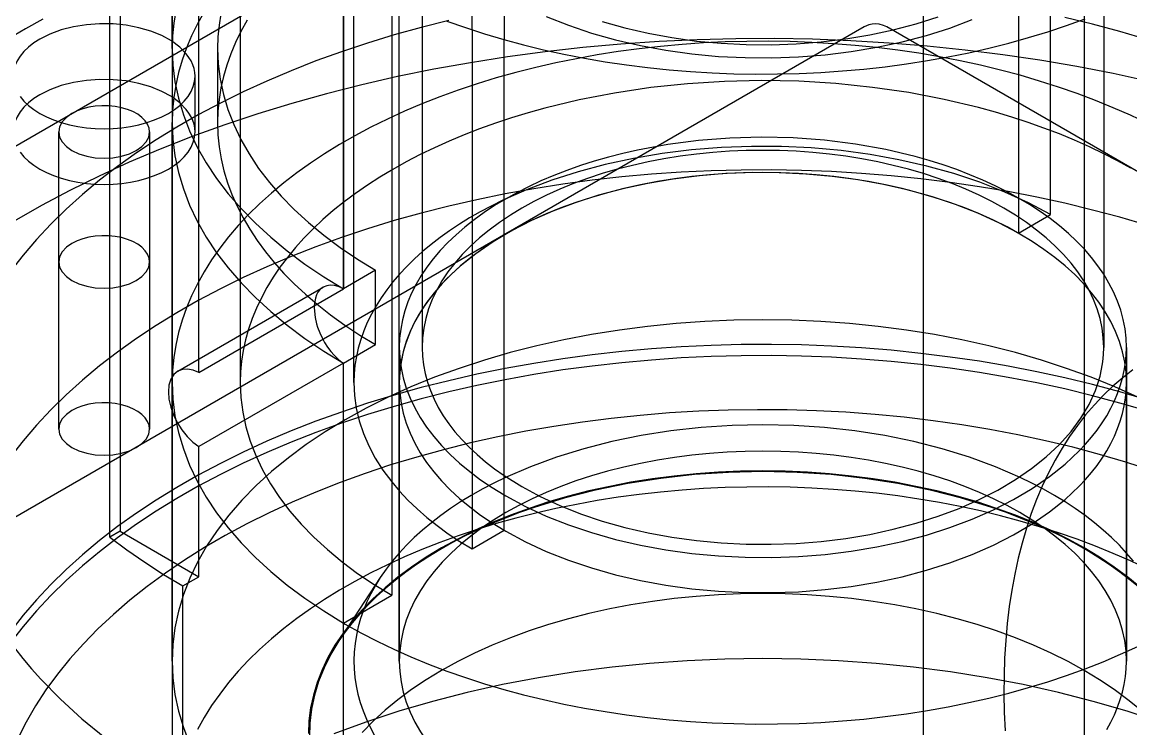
# Model space of a CAD drawing. Header units: metres. Extents: x -71 to 112, y -98 to 102.
# Drawn here: x -32.6 to 16.19, y 4.38 to 35.44 of the extents above; entities that cross this region are included whole.
import ezdxf

# ---------------------------------------------------------------- set-up
doc = ezdxf.new("R2010")
doc.units = ezdxf.units.M

msp = doc.modelspace()

# ---------------------------------------------------------------- linework, layer by layer
at = {"layer": 'HiddenOutline'}
for p, q in [((-26, 65.32), (-26, 0)), ((-26, 34.293), (-26, 48.173)), ((-23, 48.173), (-23, 19.596)), ((-18, 19.596), (-18, 48.173)), ((-16, 19.596), (-16, 48.173)), ((-15, 43.111), (-15, 21.147)), ((4.45, 35.241), (-57.776, -0.685)), ((32.956, 19.36), (5.45, 35.241)), ((-24, 34.293), (-24, 31.027)), ((-24.991, 30.619), (-24.991, 33.068)), ((-26, 19.596), (-26, 31.027)), ((-30.991, 24.903), (-30.991, 30.619)), ((-26.991, 30.619), (-26.991, 24.903)), ((-30.991, 17.555), (-30.991, 24.903)), ((-26.991, 24.903), (-26.991, 17.555)), ((-25.749, 20.103), (-19.358, 23.793)), ((-16, 21.147), (-16, 7.348)), ((-26, 7.348), (-26, 19.596)), ((-16, 7.348), (-16, 19.596)), ((16, 19.596), (16, 7.348)), ((16, 7.348), (16, 19.596)), ((-16.837, 11.023), (-18.662, 8.236))]:
    msp.add_line(p, q, dxfattribs=at)
msp.add_lwpolyline([(5.45, 35.241), (5.304, 35.306), (5.123, 35.356), (4.949, 35.373), (4.811, 35.362), (4.668, 35.33), (4.553, 35.29), (4.45, 35.241)], dxfattribs=at)
at = {"layer": 'HiddenSharp'}
for p, q in [((12.657, 26.985), (12.657, 55.562)), ((11.243, 54.746), (11.243, 26.169)), ((-44.347, 23.386), (7.071, 53.072)), ((7.071, -12.247), (7.071, 53.072)), ((14.142, 48.99), (14.142, -16.33)), ((-11.384, 41.682), (-11.384, 34.678)), ((-12.798, 35.107), (-12.798, 40.866)), ((11.243, 26.169), (12.657, 26.985))]:
    msp.add_line(p, q, dxfattribs=at)
for points in [[(-25.842, 35.945), (-25.93, 35.395), (-25.982, 34.844), (-26, 34.293)], [(-24.59, 35.902), (-24.884, 35.377), (-25.144, 34.847), (-25.37, 34.311), (-25.562, 33.77), (-25.72, 33.226), (-25.842, 32.679), (-25.93, 32.129), (-25.982, 31.578), (-26, 31.027)], [(-23.854, 35.817), (-23.935, 35.31), (-23.984, 34.802), (-24, 34.293)], [(-9.531, 35.691), (-8.56, 35.307), (-7.542, 34.964), (-6.484, 34.666), (-5.39, 34.413), (-4.267, 34.208), (-3.121, 34.051), (-1.959, 33.943), (-0.785, 33.885), (0.393, 33.876), (1.568, 33.918), (2.735, 34.009), (3.888, 34.15), (5.019, 34.34), (6.123, 34.577), (7.194, 34.86), (8.226, 35.188), (9.213, 35.558)], [(-7.071, 35.473), (-6.079, 35.194), (-5.053, 34.957), (-4.001, 34.764), (-2.926, 34.617), (-1.836, 34.516), (-0.736, 34.461), (0.368, 34.453), (1.47, 34.492), (2.564, 34.578), (3.645, 34.71), (4.705, 34.888), (5.74, 35.11), (6.744, 35.375), (7.712, 35.683)], [(25.385, 31.068), (24.429, 31.596), (23.441, 32.105), (22.42, 32.592), (21.37, 33.056), (20.29, 33.499), (19.183, 33.918), (18.05, 34.313), (16.893, 34.684), (15.713, 35.03), (14.512, 35.351), (13.29, 35.646)], [(-31.683, 35.584), (-32.447, 35.155), (-33.194, 34.716)], [(-13.823, 35.521), (-15.035, 35.215), (-16.228, 34.883), (-17.398, 34.526), (-18.545, 34.144), (-19.667, 33.739), (-20.762, 33.31), (-21.829, 32.857), (-22.867, 32.383), (-23.874, 31.887), (-24.848, 31.369), (-25.789, 30.832), (-26.695, 30.275), (-27.565, 29.699), (-28.398, 29.104), (-29.192, 28.493), (-29.947, 27.865), (-30.661, 27.222), (-31.334, 26.564), (-31.964, 25.892), (-32.552, 25.207), (-33.095, 24.51)], [(-24.991, 33.068), (-25.002, 33.238), (-25.035, 33.407), (-25.089, 33.574), (-25.164, 33.738), (-25.259, 33.899), (-25.375, 34.056), (-25.665, 34.351), (-26.028, 34.619), (-26.454, 34.853), (-26.935, 35.049), (-27.461, 35.202), (-28.019, 35.308), (-28.599, 35.366), (-29.188, 35.375), (-29.772, 35.333), (-30.339, 35.243), (-30.877, 35.105), (-31.374, 34.923), (-31.82, 34.701)], [(-22.699, 35.527), (-22.97, 35.042), (-23.21, 34.552), (-23.419, 34.058), (-23.596, 33.559), (-23.741, 33.056), (-23.854, 32.551), (-23.935, 32.044), (-23.984, 31.536), (-24, 31.027)], [(-31.82, 34.701), (-32.083, 34.533), (-32.317, 34.351), (-32.519, 34.157), (-32.687, 33.952), (-32.819, 33.738), (-32.915, 33.519), (-32.972, 33.294), (-32.991, 33.068)], [(17.004, 32.842), (15.42, 33.186), (13.816, 33.497), (12.193, 33.773), (10.554, 34.015), (8.901, 34.221), (7.235, 34.393), (5.56, 34.528), (3.877, 34.629), (2.188, 34.693), (0.497, 34.722), (-1.195, 34.714), (-2.885, 34.671), (-4.571, 34.592), (-6.251, 34.477), (-7.923, 34.326), (-9.584, 34.14), (-11.232, 33.919), (-12.864, 33.663), (-14.48, 33.373), (-16.076, 33.049), (-17.65, 32.69), (-19.2, 32.299), (-20.724, 31.875), (-22.22, 31.419), (-23.686, 30.932), (-25.12, 30.413), (-26.52, 29.865), (-27.885, 29.287), (-29.211, 28.681), (-30.498, 28.047), (-31.744, 27.386), (-32.947, 26.699)], [(16.909, 30.999), (16.172, 31.35), (15.413, 31.685), (14.633, 32.004), (13.833, 32.306), (13.015, 32.591), (12.179, 32.858), (11.327, 33.108), (10.459, 33.339), (9.577, 33.552), (8.683, 33.745), (7.776, 33.92), (6.859, 34.075), (5.933, 34.211), (4.999, 34.327), (4.058, 34.423), (3.111, 34.499), (2.161, 34.555), (1.207, 34.591), (0.252, 34.606), (-0.704, 34.602), (-1.658, 34.576), (-2.611, 34.531), (-3.559, 34.466), (-4.503, 34.38), (-5.441, 34.275), (-6.372, 34.149), (-7.294, 34.004), (-8.206, 33.84), (-9.107, 33.656), (-9.996, 33.453), (-10.871, 33.232), (-11.732, 32.992), (-12.576, 32.734), (-13.404, 32.458), (-14.214, 32.165), (-15.004, 31.855), (-15.774, 31.529), (-16.523, 31.186), (-17.25, 30.828), (-17.953, 30.454), (-18.632, 30.066), (-19.286, 29.663), (-19.913, 29.247), (-20.514, 28.818), (-21.087, 28.377), (-21.632, 27.924), (-22.148, 27.459), (-22.633, 26.984), (-23.088, 26.499), (-23.512, 26.004), (-23.904, 25.501), (-24.263, 24.99), (-24.59, 24.472), (-24.884, 23.947), (-25.144, 23.416), (-25.37, 22.88), (-25.562, 22.339), (-25.72, 21.795), (-25.842, 21.248), (-25.93, 20.698), (-25.982, 20.148), (-26, 19.596)], [(16.909, 30.999), (16.172, 31.35), (15.413, 31.685), (14.633, 32.004), (13.833, 32.306), (13.015, 32.591), (12.179, 32.858), (11.327, 33.108), (10.459, 33.339), (9.577, 33.552), (8.683, 33.745), (7.776, 33.92), (6.859, 34.075), (5.933, 34.211), (4.999, 34.327), (4.058, 34.423), (3.111, 34.499), (2.161, 34.555), (1.207, 34.591), (0.252, 34.606), (-0.704, 34.602), (-1.658, 34.576), (-2.611, 34.531), (-3.559, 34.466), (-4.503, 34.38), (-5.441, 34.275), (-6.372, 34.149), (-7.294, 34.004), (-8.206, 33.84), (-9.107, 33.656), (-9.996, 33.453), (-10.871, 33.232), (-11.732, 32.992), (-12.576, 32.734), (-13.404, 32.458), (-14.214, 32.165), (-15.004, 31.855), (-15.774, 31.529), (-16.523, 31.186), (-17.25, 30.828), (-17.953, 30.454), (-18.632, 30.066), (-19.286, 29.663), (-19.913, 29.247), (-20.514, 28.818), (-21.087, 28.377), (-21.632, 27.924), (-22.148, 27.459), (-22.633, 26.984), (-23.088, 26.499), (-23.512, 26.004), (-23.904, 25.501), (-24.263, 24.99), (-24.59, 24.472), (-24.884, 23.947), (-25.144, 23.416), (-25.37, 22.88), (-25.562, 22.339), (-25.72, 21.795), (-25.842, 21.248), (-25.93, 20.698), (-25.982, 20.148), (-26, 19.596)], [(-26, 34.293), (-25.969, 33.56), (-25.876, 32.829), (-25.721, 32.101), (-25.505, 31.378), (-25.228, 30.663), (-24.891, 29.956), (-24.495, 29.26), (-24.04, 28.575), (-23.528, 27.904), (-22.959, 27.249), (-22.336, 26.61), (-21.66, 25.989), (-20.932, 25.388), (-20.154, 24.809), (-19.328, 24.252), (-18.455, 23.719)], [(-24, 34.293), (-23.971, 33.617), (-23.886, 32.942), (-23.743, 32.27), (-23.544, 31.604), (-23.288, 30.944), (-22.977, 30.291), (-22.612, 29.649), (-22.192, 29.017), (-21.72, 28.398), (-21.196, 27.793), (-20.621, 27.203), (-19.997, 26.631), (-19.325, 26.076), (-18.608, 25.542), (-17.846, 25.028), (-17.041, 24.536)], [(-32.687, 32.184), (-32.519, 31.979), (-32.317, 31.785), (-32.083, 31.603), (-31.82, 31.435), (-31.529, 31.283), (-31.214, 31.148), (-30.877, 31.031), (-30.522, 30.935), (-30.153, 30.858), (-29.772, 30.803), (-29.383, 30.77), (-28.991, 30.759), (-28.599, 30.77), (-28.211, 30.803), (-27.83, 30.858), (-27.461, 30.935), (-27.106, 31.031), (-26.769, 31.148), (-26.454, 31.283), (-26.163, 31.435), (-25.899, 31.603), (-25.665, 31.785), (-25.464, 31.979), (-25.296, 32.184), (-25.164, 32.398), (-25.068, 32.618), (-25.011, 32.842), (-24.991, 33.068)], [(-24.991, 30.619), (-25.002, 30.789), (-25.035, 30.957), (-25.089, 31.125), (-25.164, 31.289), (-25.259, 31.45), (-25.375, 31.606), (-25.665, 31.902), (-26.028, 32.17), (-26.454, 32.404), (-26.935, 32.599), (-27.461, 32.752), (-28.019, 32.859), (-28.599, 32.917), (-29.188, 32.925), (-29.772, 32.884), (-30.339, 32.793), (-30.877, 32.655), (-31.374, 32.474), (-31.82, 32.252)], [(15, 29.662), (14.369, 29.965), (13.72, 30.254), (13.053, 30.529), (12.37, 30.791), (11.671, 31.038), (10.958, 31.271), (10.23, 31.489), (9.49, 31.692), (7.973, 32.052), (6.416, 32.348), (4.827, 32.579), (3.213, 32.745), (1.582, 32.844), (-0.056, 32.875), (-1.694, 32.839), (-3.324, 32.736), (-4.936, 32.566), (-6.524, 32.33), (-8.078, 32.029), (-9.592, 31.665), (-10.331, 31.46), (-11.056, 31.24), (-11.768, 31.005), (-12.465, 30.756), (-13.146, 30.492), (-13.81, 30.215), (-14.457, 29.924), (-15.085, 29.62), (-15.694, 29.303), (-16.283, 28.974), (-16.852, 28.633), (-17.399, 28.281), (-17.924, 27.917), (-18.426, 27.543), (-18.905, 27.159), (-19.36, 26.765), (-19.79, 26.362), (-20.195, 25.951), (-20.575, 25.531), (-20.928, 25.104), (-21.255, 24.67), (-21.554, 24.23), (-21.827, 23.783), (-22.071, 23.331), (-22.288, 22.875), (-22.476, 22.414), (-22.636, 21.95), (-22.767, 21.483), (-22.869, 21.013), (-22.942, 20.542), (-22.985, 20.069), (-23, 19.596)], [(-31.82, 32.252), (-32.083, 32.084), (-32.317, 31.902), (-32.519, 31.707), (-32.687, 31.502), (-32.819, 31.289), (-32.915, 31.069), (-32.972, 30.845), (-32.991, 30.619)], [(-26.991, 30.619), (-27.013, 30.788), (-27.077, 30.954), (-27.183, 31.112), (-27.328, 31.26), (-27.509, 31.394), (-27.723, 31.511), (-27.963, 31.609), (-28.226, 31.685), (-28.505, 31.739), (-28.795, 31.768), (-29.09, 31.772), (-29.382, 31.751), (-29.665, 31.706), (-29.934, 31.637), (-30.183, 31.546), (-30.406, 31.435)], [(-30.406, 31.435), (-30.654, 31.26), (-30.839, 31.061), (-30.953, 30.844), (-30.991, 30.619)], [(-26, 31.027), (-25.969, 30.294), (-25.876, 29.563), (-25.721, 28.835), (-25.505, 28.113), (-25.228, 27.397), (-24.891, 26.69), (-24.495, 25.994), (-24.04, 25.309), (-23.528, 24.638), (-22.959, 23.983), (-22.336, 23.344), (-21.66, 22.723), (-20.932, 22.122), (-20.154, 21.543), (-19.328, 20.986), (-18.455, 20.453)], [(-24, 31.027), (-23.982, 30.495), (-23.929, 29.965), (-23.841, 29.436), (-23.718, 28.909), (-23.56, 28.385), (-23.367, 27.865), (-23.14, 27.35), (-22.878, 26.841), (-22.584, 26.337), (-22.255, 25.84), (-21.894, 25.351), (-21.501, 24.871), (-21.077, 24.399), (-20.621, 23.937), (-20.135, 23.486), (-19.619, 23.046)], [(-32.687, 29.735), (-32.519, 29.53), (-32.317, 29.336), (-32.083, 29.154), (-31.82, 28.986), (-31.529, 28.833), (-31.214, 28.698), (-30.877, 28.582), (-30.522, 28.485), (-30.153, 28.409), (-29.772, 28.354), (-29.383, 28.32), (-28.991, 28.309), (-28.599, 28.32), (-28.211, 28.354), (-27.83, 28.409), (-27.461, 28.485), (-27.106, 28.582), (-26.769, 28.698), (-26.454, 28.833), (-26.163, 28.986), (-25.899, 29.154), (-25.665, 29.336), (-25.464, 29.53), (-25.296, 29.735), (-25.164, 29.948), (-25.068, 30.168), (-25.011, 30.392), (-24.991, 30.619)], [(-30.991, 30.619), (-30.953, 30.393), (-30.839, 30.177), (-30.654, 29.977), (-30.406, 29.802), (-30.103, 29.659), (-29.757, 29.552), (-29.382, 29.486), (-28.991, 29.464), (-28.601, 29.486), (-28.226, 29.552), (-27.88, 29.659), (-27.577, 29.802), (-27.328, 29.977), (-27.144, 30.177), (-27.03, 30.393), (-26.991, 30.619)], [(15, 24.362), (14.743, 24.736), (14.459, 25.103), (14.147, 25.462), (13.808, 25.814), (13.444, 26.156), (13.053, 26.489), (12.638, 26.812), (12.199, 27.124), (11.737, 27.425), (11.253, 27.714), (10.747, 27.991), (10.221, 28.254), (9.676, 28.504), (9.112, 28.74), (8.531, 28.962), (7.934, 29.169), (7.322, 29.361), (6.696, 29.537), (5.407, 29.841), (4.077, 30.08), (2.716, 30.251), (1.334, 30.353), (-0.057, 30.385), (-1.448, 30.347), (-2.828, 30.239), (-4.187, 30.063), (-5.514, 29.819), (-6.163, 29.672), (-6.799, 29.509), (-7.423, 29.331), (-8.033, 29.136), (-8.628, 28.927), (-9.206, 28.703), (-9.767, 28.464), (-10.309, 28.212), (-10.832, 27.946), (-11.334, 27.668), (-11.815, 27.377), (-12.273, 27.074), (-12.708, 26.76), (-13.119, 26.435), (-13.505, 26.101), (-13.866, 25.757), (-14.2, 25.404), (-14.508, 25.043), (-14.788, 24.675), (-15.039, 24.3), (-15.263, 23.919), (-15.457, 23.533), (-15.622, 23.142), (-15.758, 22.748), (-15.864, 22.35), (-15.939, 21.951), (-15.985, 21.549), (-16, 21.147)], [(12.657, 26.985), (11.684, 27.501), (10.647, 27.975), (9.553, 28.404), (8.408, 28.785), (7.217, 29.116), (5.987, 29.396), (4.725, 29.624), (3.438, 29.797), (2.132, 29.915), (0.815, 29.978), (-0.507, 29.984), (-1.826, 29.935), (-3.136, 29.829), (-4.428, 29.669), (-5.697, 29.454), (-6.934, 29.186), (-8.135, 28.866), (-9.291, 28.497), (-10.398, 28.079), (-11.448, 27.616), (-12.437, 27.109), (-12.906, 26.84), (-13.358, 26.562), (-13.792, 26.274), (-14.208, 25.977), (-14.604, 25.671), (-14.98, 25.358), (-15.337, 25.036), (-15.672, 24.707), (-15.987, 24.372), (-16.28, 24.029), (-16.551, 23.681), (-16.799, 23.328), (-17.026, 22.969), (-17.229, 22.606), (-17.408, 22.238), (-17.565, 21.868), (-17.697, 21.494), (-17.806, 21.117), (-17.891, 20.739), (-17.951, 20.359), (-17.988, 19.978), (-18, 19.596)], [(15, 21.147), (14.982, 21.572), (14.928, 21.996), (14.838, 22.418), (14.712, 22.837), (14.55, 23.252), (14.354, 23.661), (14.123, 24.065), (13.858, 24.461), (13.56, 24.85), (13.229, 25.23), (12.866, 25.6), (12.472, 25.959), (12.048, 26.306), (11.595, 26.641), (11.114, 26.963), (10.607, 27.271), (10.073, 27.564), (9.516, 27.842), (8.935, 28.103), (8.334, 28.348), (7.712, 28.575), (7.071, 28.785), (6.413, 28.976), (5.74, 29.148), (5.053, 29.301), (4.354, 29.435), (3.645, 29.548), (2.926, 29.641), (2.201, 29.714), (1.47, 29.766), (0.736, 29.797), (0, 29.808), (-0.736, 29.797), (-1.47, 29.766), (-2.201, 29.714), (-2.926, 29.641), (-3.645, 29.548), (-4.354, 29.435), (-5.053, 29.301), (-5.74, 29.148), (-6.413, 28.976), (-7.071, 28.785), (-7.712, 28.575), (-8.334, 28.348), (-8.935, 28.103), (-9.516, 27.842), (-10.073, 27.564), (-10.607, 27.271), (-11.114, 26.963), (-11.595, 26.641), (-12.048, 26.306), (-12.472, 25.959), (-12.866, 25.6), (-13.229, 25.23), (-13.56, 24.85), (-13.858, 24.461), (-14.123, 24.065), (-14.354, 23.661), (-14.55, 23.252), (-14.712, 22.837), (-14.838, 22.418), (-14.928, 21.996), (-14.982, 21.572), (-15, 21.147)], [(16.893, 26.519), (15.713, 26.865), (14.512, 27.186), (13.29, 27.481), (12.052, 27.75), (10.796, 27.993), (9.526, 28.209), (8.244, 28.397), (6.95, 28.559), (5.646, 28.692), (4.335, 28.798), (3.019, 28.876), (1.698, 28.926), (0.375, 28.948), (-0.949, 28.942), (-2.271, 28.908), (-3.591, 28.846), (-4.905, 28.756), (-6.213, 28.638), (-7.513, 28.492), (-8.802, 28.319), (-10.079, 28.118), (-11.343, 27.891), (-12.591, 27.637), (-13.823, 27.356), (-15.035, 27.05), (-16.228, 26.718), (-17.398, 26.361), (-18.545, 25.98), (-19.667, 25.574), (-20.762, 25.145), (-21.829, 24.692), (-22.867, 24.218), (-23.874, 23.722), (-24.848, 23.204), (-25.789, 22.667), (-26.695, 22.11), (-27.565, 21.534), (-28.398, 20.94), (-29.192, 20.328), (-29.947, 19.7), (-30.661, 19.057), (-31.334, 18.399), (-31.964, 17.727), (-32.552, 17.042), (-33.095, 16.345)], [(16.893, 26.519), (15.713, 26.865), (14.512, 27.186), (13.29, 27.481), (12.052, 27.75), (10.796, 27.993), (9.526, 28.209), (8.244, 28.397), (6.95, 28.559), (5.646, 28.692), (4.335, 28.798), (3.019, 28.876), (1.698, 28.926), (0.375, 28.948), (-0.949, 28.942), (-2.271, 28.908), (-3.591, 28.846), (-4.905, 28.756), (-6.213, 28.638), (-7.513, 28.492), (-8.802, 28.319), (-10.079, 28.118), (-11.343, 27.891), (-12.591, 27.637), (-13.823, 27.356), (-15.035, 27.05), (-16.228, 26.718), (-17.398, 26.361), (-18.545, 25.98), (-19.667, 25.574), (-20.762, 25.145), (-21.829, 24.692), (-22.867, 24.218), (-23.874, 23.722), (-24.848, 23.204), (-25.789, 22.667), (-26.695, 22.11), (-27.565, 21.534), (-28.398, 20.94), (-29.192, 20.328), (-29.947, 19.7), (-30.661, 19.057), (-31.334, 18.399), (-31.964, 17.727), (-32.552, 17.042), (-33.095, 16.345)], [(16, 19.596), (15.981, 20.049), (15.923, 20.501), (15.827, 20.951), (15.693, 21.398), (15.521, 21.84), (15.311, 22.277), (15.065, 22.708), (14.782, 23.131), (14.464, 23.546), (14.111, 23.95), (13.724, 24.345), (13.304, 24.728), (12.851, 25.099), (12.368, 25.456), (11.855, 25.8), (11.314, 26.128), (10.745, 26.441), (10.15, 26.737), (9.531, 27.016), (8.889, 27.277), (8.226, 27.519), (7.542, 27.743), (6.841, 27.947), (6.123, 28.13), (5.39, 28.294), (4.645, 28.436), (3.888, 28.557), (3.121, 28.656), (2.348, 28.734), (1.568, 28.789), (0.785, 28.822), (0, 28.834), (-0.785, 28.822), (-1.568, 28.789), (-2.348, 28.734), (-3.121, 28.656), (-3.888, 28.557), (-4.645, 28.436), (-5.39, 28.294), (-6.123, 28.13), (-6.841, 27.947), (-7.542, 27.743), (-8.226, 27.519), (-8.889, 27.277), (-9.531, 27.016), (-10.15, 26.737), (-10.745, 26.441), (-11.314, 26.128), (-11.855, 25.8), (-12.368, 25.456), (-12.851, 25.099), (-13.304, 24.728), (-13.724, 24.345), (-14.111, 23.95), (-14.464, 23.546), (-14.782, 23.131), (-15.065, 22.708), (-15.311, 22.277), (-15.521, 21.84), (-15.693, 21.398), (-15.827, 20.951), (-15.923, 20.501), (-15.981, 20.049), (-16, 19.596)], [(11.243, 26.169), (10.377, 26.627), (9.456, 27.048), (8.483, 27.428), (7.465, 27.766), (6.407, 28.061), (5.314, 28.309), (4.192, 28.511), (3.048, 28.664), (1.887, 28.769), (0.716, 28.824), (-0.458, 28.83), (-1.63, 28.785), (-2.794, 28.692), (-3.942, 28.549), (-5.069, 28.358), (-6.169, 28.119), (-7.236, 27.835), (-8.263, 27.506), (-9.246, 27.135), (-10.179, 26.723), (-11.058, 26.273), (-11.876, 25.786), (-12.631, 25.266), (-13.317, 24.716), (-13.932, 24.138), (-14.212, 23.84), (-14.472, 23.536), (-14.713, 23.226), (-14.934, 22.912), (-15.134, 22.593), (-15.315, 22.271), (-15.474, 21.944), (-15.613, 21.615), (-15.731, 21.282), (-15.828, 20.948), (-15.903, 20.611), (-15.957, 20.274), (-15.989, 19.935), (-16, 19.596)], [(-26.991, 24.903), (-27.013, 25.073), (-27.077, 25.238), (-27.183, 25.397), (-27.328, 25.545), (-27.509, 25.679), (-27.723, 25.796), (-27.963, 25.894), (-28.226, 25.97), (-28.505, 26.023), (-28.795, 26.052), (-29.09, 26.056), (-29.382, 26.036), (-29.665, 25.99), (-29.934, 25.922), (-30.183, 25.831), (-30.406, 25.72)], [(-26.991, 24.903), (-27.013, 25.073), (-27.077, 25.238), (-27.183, 25.397), (-27.328, 25.545), (-27.509, 25.679), (-27.723, 25.796), (-27.963, 25.894), (-28.226, 25.97), (-28.505, 26.023), (-28.795, 26.052), (-29.09, 26.056), (-29.382, 26.036), (-29.665, 25.99), (-29.934, 25.922), (-30.183, 25.831), (-30.406, 25.72)], [(-30.406, 25.72), (-30.654, 25.545), (-30.839, 25.345), (-30.953, 25.128), (-30.991, 24.903)], [(-30.406, 25.72), (-30.654, 25.545), (-30.839, 25.345), (-30.953, 25.128), (-30.991, 24.903)], [(-30.991, 24.903), (-30.953, 24.678), (-30.839, 24.461), (-30.654, 24.262), (-30.406, 24.087), (-30.103, 23.943), (-29.757, 23.836), (-29.382, 23.771), (-28.991, 23.748), (-28.601, 23.771), (-28.226, 23.836), (-27.88, 23.943), (-27.577, 24.087), (-27.328, 24.262), (-27.144, 24.461), (-27.03, 24.678), (-26.991, 24.903)], [(-30.991, 24.903), (-30.953, 24.678), (-30.839, 24.461), (-30.654, 24.262), (-30.406, 24.087), (-30.103, 23.943), (-29.757, 23.836), (-29.382, 23.771), (-28.991, 23.748), (-28.601, 23.771), (-28.226, 23.836), (-27.88, 23.943), (-27.577, 24.087), (-27.328, 24.262), (-27.144, 24.461), (-27.03, 24.678), (-26.991, 24.903)], [(-19.358, 23.793), (-19.476, 23.703), (-19.58, 23.575), (-19.64, 23.462), (-19.693, 23.312), (-19.724, 23.168), (-19.743, 22.974)], [(-18.455, 23.717), (-18.58, 23.776), (-18.686, 23.817), (-18.857, 23.862), (-19.043, 23.877), (-19.194, 23.858), (-19.358, 23.793)], [(16.494, 18.952), (15.488, 19.406), (14.445, 19.83), (13.367, 20.224), (12.256, 20.587), (11.116, 20.918), (9.95, 21.217), (8.759, 21.482), (7.547, 21.713), (6.317, 21.91), (5.072, 22.071), (3.815, 22.197), (2.548, 22.287), (1.276, 22.341), (0, 22.36), (-1.276, 22.341), (-2.548, 22.287), (-3.815, 22.197), (-5.072, 22.071), (-6.317, 21.91), (-7.547, 21.713), (-8.759, 21.482), (-9.95, 21.217), (-11.116, 20.918), (-12.256, 20.587), (-13.367, 20.224), (-14.445, 19.83), (-15.488, 19.406), (-16.494, 18.952), (-17.461, 18.471), (-18.385, 17.963), (-19.265, 17.429), (-20.098, 16.871), (-20.883, 16.291), (-21.618, 15.688), (-22.301, 15.066), (-22.93, 14.425), (-23.504, 13.767), (-24.021, 13.093), (-24.48, 12.406), (-24.88, 11.706), (-25.221, 10.996), (-25.5, 10.277), (-25.719, 9.551), (-25.875, 8.82), (-25.969, 8.085), (-26, 7.348)], [(16.893, 18.844), (15.713, 19.19), (14.512, 19.511), (13.29, 19.806), (12.052, 20.075), (10.796, 20.318), (9.526, 20.534), (8.244, 20.722), (6.95, 20.884), (5.646, 21.017), (4.335, 21.123), (3.019, 21.201), (1.698, 21.251), (0.375, 21.273), (-0.949, 21.267), (-2.271, 21.233), (-3.591, 21.171), (-4.905, 21.081), (-6.213, 20.963), (-7.513, 20.817), (-8.802, 20.644), (-10.079, 20.443), (-11.343, 20.216), (-12.591, 19.962), (-13.823, 19.681), (-15.035, 19.375), (-16.228, 19.043), (-17.398, 18.686), (-18.545, 18.304), (-19.667, 17.899), (-20.762, 17.47), (-21.829, 17.017), (-22.867, 16.543), (-23.874, 16.047), (-24.848, 15.529), (-25.789, 14.992), (-26.695, 14.435), (-27.565, 13.859), (-28.398, 13.264), (-29.192, 12.653), (-29.947, 12.025), (-30.661, 11.382), (-31.334, 10.724), (-31.964, 10.052), (-32.552, 9.367), (-33.095, 8.67)], [(-16, 21.147), (-15.981, 20.698), (-15.924, 20.249), (-15.83, 19.803), (-15.697, 19.359), (-15.528, 18.92), (-15.322, 18.486), (-15.079, 18.059), (-14.801, 17.639), (-14.488, 17.227), (-14.14, 16.825), (-13.759, 16.432), (-13.345, 16.051), (-12.9, 15.682), (-12.423, 15.326), (-11.918, 14.984), (-11.384, 14.656)], [(-15, 21.147), (-14.985, 20.764), (-14.941, 20.381), (-14.868, 19.999), (-14.765, 19.62), (-14.633, 19.244), (-14.473, 18.871), (-14.284, 18.503), (-14.067, 18.141), (-13.823, 17.784), (-13.551, 17.434), (-13.253, 17.091), (-12.928, 16.756), (-12.579, 16.429), (-12.204, 16.112), (-11.806, 15.805), (-11.384, 15.508)], [(16.893, 18.354), (15.713, 18.7), (14.512, 19.021), (13.29, 19.316), (12.052, 19.585), (10.796, 19.828), (9.526, 20.044), (8.244, 20.232), (6.95, 20.394), (5.646, 20.527), (4.335, 20.633), (3.019, 20.711), (1.698, 20.761), (0.375, 20.783), (-0.949, 20.777), (-2.271, 20.743), (-3.591, 20.681), (-4.905, 20.591), (-6.213, 20.473), (-7.513, 20.327), (-8.802, 20.154), (-10.079, 19.953), (-11.343, 19.726), (-12.591, 19.472), (-13.823, 19.191), (-15.035, 18.885), (-16.228, 18.553), (-17.398, 18.196), (-18.545, 17.815), (-19.667, 17.409), (-20.762, 16.98), (-21.829, 16.527), (-22.867, 16.053), (-23.874, 15.557), (-24.848, 15.04), (-25.789, 14.502), (-26.695, 13.945), (-27.565, 13.369), (-28.398, 12.775), (-29.192, 12.163), (-29.947, 11.535), (-30.661, 10.892), (-31.334, 10.234), (-31.964, 9.562), (-32.552, 8.877), (-33.095, 8.18)], [(16.288, 20.157), (15.838, 19.812), (15.405, 19.441), (14.988, 19.046), (14.588, 18.627), (14.205, 18.184), (13.84, 17.717), (13.494, 17.228), (13.165, 16.716), (12.856, 16.182), (12.565, 15.626), (12.294, 15.049), (12.042, 14.452), (11.81, 13.835), (11.598, 13.199), (11.405, 12.544), (11.234, 11.871), (11.083, 11.18), (10.952, 10.472), (10.842, 9.748), (10.753, 9.009), (10.685, 8.254), (10.638, 7.486), (10.612, 6.704), (10.607, 5.909), (10.624, 5.103), (10.661, 4.285)], [(-26, 19.596), (-25.969, 18.863), (-25.876, 18.132), (-25.721, 17.404), (-25.505, 16.682), (-25.228, 15.966), (-24.891, 15.259), (-24.495, 14.563), (-24.04, 13.878), (-23.528, 13.207), (-22.959, 12.552), (-22.336, 11.913), (-21.66, 11.292), (-20.932, 10.692), (-20.154, 10.112), (-19.328, 9.555), (-18.455, 9.022)], [(-26, 19.596), (-25.969, 18.863), (-25.876, 18.132), (-25.721, 17.404), (-25.505, 16.682), (-25.228, 15.966), (-24.891, 15.259), (-24.495, 14.563), (-24.04, 13.878), (-23.528, 13.207), (-22.959, 12.552), (-22.336, 11.913), (-21.66, 11.292), (-20.932, 10.692), (-20.154, 10.112), (-19.328, 9.555), (-18.455, 9.022)], [(-23, 19.596), (-22.973, 18.948), (-22.89, 18.302), (-22.754, 17.658), (-22.563, 17.019), (-22.318, 16.387), (-22.02, 15.762), (-21.67, 15.146), (-21.268, 14.541), (-20.816, 13.948), (-20.314, 13.368), (-19.763, 12.803), (-19.165, 12.255), (-18.522, 11.723), (-17.835, 11.211), (-17.105, 10.718), (-16.334, 10.247)], [(-18, 19.596), (-17.974, 19.033), (-17.894, 18.472), (-17.763, 17.913), (-17.579, 17.36), (-17.343, 16.814), (-17.056, 16.275), (-16.72, 15.747), (-16.334, 15.229)], [(-16, 19.596), (-15.981, 19.146), (-15.924, 18.698), (-15.83, 18.251), (-15.697, 17.808), (-15.528, 17.369), (-15.322, 16.935), (-15.079, 16.508), (-14.801, 16.088), (-14.488, 15.676), (-14.14, 15.273), (-13.759, 14.881), (-13.345, 14.5), (-12.9, 14.131), (-12.423, 13.775), (-11.918, 13.433), (-11.384, 13.105)], [(-16, 19.596), (-15.981, 19.146), (-15.924, 18.698), (-15.83, 18.251), (-15.697, 17.808), (-15.528, 17.369), (-15.322, 16.935), (-15.079, 16.508), (-14.801, 16.088), (-14.488, 15.676), (-14.14, 15.273), (-13.759, 14.881), (-13.345, 14.5), (-12.9, 14.131), (-12.423, 13.775), (-11.918, 13.433), (-11.384, 13.105)], [(-26.991, 17.555), (-27.013, 17.724), (-27.077, 17.89), (-27.183, 18.048), (-27.328, 18.196), (-27.509, 18.33), (-27.723, 18.447), (-27.963, 18.545), (-28.226, 18.621), (-28.505, 18.675), (-28.795, 18.704), (-29.09, 18.708), (-29.382, 18.687), (-29.665, 18.642), (-29.934, 18.573), (-30.183, 18.482), (-30.406, 18.371)], [(17.108, 15.739), (15.975, 16.104), (14.819, 16.443), (13.641, 16.756), (12.443, 17.043), (11.227, 17.304), (9.995, 17.538), (8.749, 17.744), (7.489, 17.923), (6.219, 18.074), (4.94, 18.197), (3.653, 18.292), (2.361, 18.358), (1.066, 18.396), (-0.231, 18.405), (-1.527, 18.385), (-2.821, 18.337), (-4.112, 18.261), (-5.396, 18.156), (-6.672, 18.023), (-7.939, 17.863), (-9.194, 17.674), (-10.435, 17.458), (-11.662, 17.214), (-12.871, 16.944), (-14.062, 16.648), (-15.233, 16.325), (-16.381, 15.977), (-17.505, 15.604), (-18.604, 15.206), (-19.676, 14.784), (-20.719, 14.339), (-21.732, 13.872), (-22.713, 13.382), (-23.662, 12.872), (-24.576, 12.34), (-25.454, 11.789), (-26.295, 11.219), (-27.098, 10.631), (-27.861, 10.026), (-28.584, 9.404), (-29.266, 8.767), (-29.904, 8.116), (-30.5, 7.45), (-31.05, 6.773), (-31.556, 6.083), (-32.016, 5.383), (-32.429, 4.673), (-32.795, 3.955)], [(-30.406, 18.371), (-30.654, 18.196), (-30.839, 17.997), (-30.953, 17.78), (-30.991, 17.555)], [(16.309, 11.746), (16.009, 12.099), (15.687, 12.445), (15.342, 12.783), (14.976, 13.114), (14.588, 13.437), (14.179, 13.751), (13.75, 14.055), (13.301, 14.351), (12.833, 14.636), (12.347, 14.911), (11.843, 15.174), (11.323, 15.427), (10.233, 15.898), (9.086, 16.32), (7.887, 16.69), (6.642, 17.007), (5.36, 17.269), (4.047, 17.475), (2.711, 17.622), (1.359, 17.711), (0, 17.741), (-1.359, 17.711), (-2.711, 17.622), (-4.047, 17.475), (-5.36, 17.269), (-6.642, 17.007), (-7.887, 16.69), (-9.086, 16.32), (-10.233, 15.898), (-11.323, 15.427), (-11.843, 15.174), (-12.347, 14.911), (-12.833, 14.636), (-13.301, 14.351), (-13.75, 14.055), (-14.179, 13.751), (-14.588, 13.437), (-14.976, 13.114), (-15.342, 12.783), (-15.687, 12.445), (-16.009, 12.099), (-16.309, 11.746), (-16.585, 11.387), (-16.837, 11.023)], [(-30.991, 17.555), (-30.953, 17.329), (-30.839, 17.113), (-30.654, 16.913), (-30.406, 16.738), (-30.103, 16.595), (-29.757, 16.488), (-29.382, 16.422), (-28.991, 16.4), (-28.601, 16.422), (-28.226, 16.488), (-27.88, 16.595), (-27.577, 16.738), (-27.328, 16.913), (-27.144, 17.113), (-27.03, 17.329), (-26.991, 17.555)], [(16, 7.348), (15.981, 7.802), (15.923, 8.254), (15.827, 8.704), (15.693, 9.151), (15.521, 9.593), (15.311, 10.03), (15.065, 10.461), (14.782, 10.884), (14.464, 11.298), (14.111, 11.703), (13.724, 12.098), (13.304, 12.481), (12.851, 12.851), (12.368, 13.209), (11.855, 13.552), (11.314, 13.88), (10.745, 14.193), (10.15, 14.489), (9.531, 14.768), (8.889, 15.029), (8.226, 15.272), (7.542, 15.495), (6.841, 15.699), (6.123, 15.883), (5.39, 16.046), (4.645, 16.188), (3.888, 16.309), (3.121, 16.409), (2.348, 16.486), (1.568, 16.542), (0.785, 16.575), (0, 16.586), (-0.785, 16.575), (-1.568, 16.542), (-2.348, 16.486), (-3.121, 16.409), (-3.888, 16.309), (-4.645, 16.188), (-5.39, 16.046), (-6.123, 15.883), (-6.841, 15.699), (-7.542, 15.495), (-8.226, 15.272), (-8.889, 15.029), (-9.531, 14.768), (-10.15, 14.489), (-10.745, 14.193), (-11.314, 13.88), (-11.855, 13.552), (-12.368, 13.209), (-12.851, 12.851), (-13.304, 12.481), (-13.724, 12.098), (-14.111, 11.703), (-14.464, 11.298), (-14.782, 10.884), (-15.065, 10.461), (-15.311, 10.03), (-15.521, 9.593), (-15.693, 9.151), (-15.827, 8.704), (-15.923, 8.254), (-15.981, 7.802), (-16, 7.348)], [(16, 7.348), (15.981, 7.802), (15.923, 8.254), (15.827, 8.704), (15.693, 9.151), (15.521, 9.593), (15.311, 10.03), (15.065, 10.461), (14.782, 10.884), (14.464, 11.298), (14.111, 11.703), (13.724, 12.098), (13.304, 12.481), (12.851, 12.851), (12.368, 13.209), (11.855, 13.552), (11.314, 13.88), (10.745, 14.193), (10.15, 14.489), (9.531, 14.768), (8.889, 15.029), (8.226, 15.272), (7.542, 15.495), (6.841, 15.699), (6.123, 15.883), (5.39, 16.046), (4.645, 16.188), (3.888, 16.309), (3.121, 16.409), (2.348, 16.486), (1.568, 16.542), (0.785, 16.575), (0, 16.586), (-0.785, 16.575), (-1.568, 16.542), (-2.348, 16.486), (-3.121, 16.409), (-3.888, 16.309), (-4.645, 16.188), (-5.39, 16.046), (-6.123, 15.883), (-6.841, 15.699), (-7.542, 15.495), (-8.226, 15.272), (-8.889, 15.029), (-9.531, 14.768), (-10.15, 14.489), (-10.745, 14.193), (-11.314, 13.88), (-11.855, 13.552), (-12.368, 13.209), (-12.851, 12.851), (-13.304, 12.481), (-13.724, 12.098), (-14.111, 11.703), (-14.464, 11.298), (-14.782, 10.884), (-15.065, 10.461), (-15.311, 10.03), (-15.521, 9.593), (-15.693, 9.151), (-15.827, 8.704), (-15.923, 8.254), (-15.981, 7.802), (-16, 7.348)], [(16.629, 10.579), (16.064, 11.043), (15.46, 11.489), (14.819, 11.919), (14.142, 12.329), (13.431, 12.72), (12.688, 13.09), (11.914, 13.439), (11.111, 13.765), (10.282, 14.068), (9.428, 14.348), (8.551, 14.603), (7.654, 14.832), (6.738, 15.036), (5.806, 15.214), (4.86, 15.365), (3.902, 15.489), (2.935, 15.586), (1.96, 15.656), (0.981, 15.697), (0, 15.711), (-0.981, 15.697), (-1.96, 15.656), (-2.935, 15.586), (-3.902, 15.489), (-4.86, 15.365), (-5.806, 15.214), (-6.738, 15.036), (-7.654, 14.832), (-8.551, 14.603), (-9.428, 14.348), (-10.282, 14.068), (-11.111, 13.765), (-11.914, 13.439), (-12.688, 13.09), (-13.431, 12.72), (-14.142, 12.329), (-14.819, 11.919), (-15.46, 11.489), (-16.064, 11.043), (-16.629, 10.579), (-17.155, 10.1), (-17.638, 9.607), (-18.08, 9.101), (-18.478, 8.583), (-18.831, 8.054), (-19.139, 7.516), (-19.401, 6.97), (-19.616, 6.417), (-19.784, 5.858), (-19.904, 5.296), (-19.976, 4.731), (-20, 4.164)], [(16.598, 10.555), (16.168, 10.912), (15.715, 11.26), (15.239, 11.598), (14.742, 11.925), (14.223, 12.241), (13.684, 12.545), (13.126, 12.838), (12.549, 13.118), (11.954, 13.385), (11.342, 13.64), (10.714, 13.88), (10.07, 14.107), (8.741, 14.518), (7.362, 14.869), (5.941, 15.16), (4.485, 15.387), (3.005, 15.551), (1.507, 15.649), (0, 15.682), (-1.507, 15.649), (-3.005, 15.551), (-4.485, 15.387), (-5.941, 15.16), (-7.362, 14.869), (-8.741, 14.518), (-10.07, 14.107), (-10.714, 13.88), (-11.342, 13.64), (-11.954, 13.385), (-12.549, 13.118), (-13.126, 12.838), (-13.684, 12.545), (-14.223, 12.241), (-14.742, 11.925), (-15.239, 11.598), (-15.715, 11.26), (-16.168, 10.912), (-16.598, 10.555), (-17.004, 10.188), (-17.386, 9.813), (-17.744, 9.429), (-18.076, 9.038), (-18.382, 8.641), (-18.662, 8.236)], [(16.909, 11.403), (16.172, 11.754), (15.413, 12.089), (14.633, 12.408), (13.833, 12.71), (13.015, 12.995), (12.179, 13.262), (11.327, 13.512), (10.459, 13.743), (9.577, 13.956), (8.683, 14.149), (7.776, 14.324), (6.859, 14.479), (5.933, 14.615), (4.999, 14.731), (4.058, 14.827), (3.111, 14.903), (2.161, 14.959), (1.207, 14.995), (0.252, 15.01), (-0.704, 15.006), (-1.658, 14.981), (-2.611, 14.935), (-3.559, 14.87), (-4.503, 14.784), (-5.441, 14.679), (-6.372, 14.553), (-7.294, 14.408), (-8.206, 14.244), (-9.107, 14.06), (-9.996, 13.857), (-10.871, 13.636), (-11.732, 13.396), (-12.576, 13.138), (-13.404, 12.862), (-14.214, 12.569), (-15.004, 12.259), (-15.774, 11.933), (-16.523, 11.59), (-17.25, 11.232), (-17.953, 10.858), (-18.632, 10.47), (-19.286, 10.067), (-19.913, 9.652), (-20.514, 9.223), (-21.087, 8.781), (-21.632, 8.328), (-22.148, 7.863), (-22.633, 7.388), (-23.088, 6.903), (-23.512, 6.408), (-23.904, 5.905), (-24.263, 5.394), (-24.59, 4.876), (-24.884, 4.351)], [(-16.837, 11.023), (-17.055, 10.672), (-17.25, 10.317), (-17.423, 9.958), (-17.574, 9.596), (-17.702, 9.231), (-17.808, 8.864), (-17.89, 8.495), (-17.95, 8.124), (-17.986, 7.752), (-18, 7.38), (-17.99, 7.007), (-17.958, 6.635), (-17.902, 6.264), (-17.823, 5.895), (-17.721, 5.527), (-17.597, 5.162), (-17.45, 4.799), (-17.281, 4.44), (-17.089, 4.084)], [(16.629, 5.19), (16.064, 5.654), (15.46, 6.101), (14.819, 6.53), (14.142, 6.94), (13.431, 7.331), (12.688, 7.701), (11.914, 8.05), (11.111, 8.376), (10.282, 8.679), (9.428, 8.959), (8.551, 9.214), (7.654, 9.443), (6.738, 9.647), (5.806, 9.825), (4.86, 9.976), (3.902, 10.1), (2.935, 10.197), (1.96, 10.267), (0.981, 10.308), (0, 10.322), (-0.981, 10.308), (-1.96, 10.267), (-2.935, 10.197), (-3.902, 10.1), (-4.86, 9.976), (-5.806, 9.825), (-6.738, 9.647), (-7.654, 9.443), (-8.551, 9.214), (-9.428, 8.959), (-10.282, 8.679), (-11.111, 8.376), (-11.914, 8.05), (-12.688, 7.701), (-13.431, 7.331), (-14.142, 6.94), (-14.819, 6.53), (-15.46, 6.101), (-16.064, 5.654), (-16.629, 5.19), (-17.155, 4.712), (-17.638, 4.218)], [(-18.662, 8.236), (-19.012, 7.654), (-19.309, 7.061), (-19.55, 6.46), (-19.735, 5.852), (-19.863, 5.24), (-19.934, 4.624), (-19.948, 4.007), (-19.905, 3.391), (-19.805, 2.776), (-19.648, 2.166), (-19.434, 1.562), (-19.165, 0.965), (-18.841, 0.377), (-18.462, -0.2), (-18.031, -0.765), (-17.548, -1.315)], [(-26, 7.348), (-25.969, 6.616), (-25.876, 5.884), (-25.721, 5.157), (-25.505, 4.434), (-25.228, 3.719), (-24.891, 3.012), (-24.495, 2.315), (-24.04, 1.631), (-23.528, 0.96), (-22.959, 0.304), (-22.336, -0.335), (-21.66, -0.955), (-20.932, -1.556), (-20.154, -2.135), (-19.328, -2.692), (-18.455, -3.225)], [(17.479, 4.671), (16.027, 5.146), (14.537, 5.579), (13.011, 5.97), (11.454, 6.317), (9.87, 6.619), (8.261, 6.876), (6.633, 7.087), (4.989, 7.252), (3.333, 7.37), (1.668, 7.44), (0, 7.464), (-1.668, 7.44), (-3.333, 7.37), (-4.989, 7.252), (-6.633, 7.087), (-8.261, 6.876), (-9.87, 6.619), (-11.454, 6.317), (-13.011, 5.97), (-14.537, 5.579), (-16.027, 5.146), (-17.479, 4.671), (-18.889, 4.156)], [(-16, 7.348), (-15.981, 6.895), (-15.923, 6.443), (-15.827, 5.993), (-15.693, 5.546), (-15.521, 5.104), (-15.311, 4.667), (-15.065, 4.236), (-14.782, 3.813), (-14.464, 3.399), (-14.111, 2.994), (-13.724, 2.599), (-13.304, 2.216), (-12.851, 1.846), (-12.368, 1.488), (-11.855, 1.145), (-11.314, 0.816)], [(-16, 7.348), (-15.981, 6.895), (-15.923, 6.443), (-15.827, 5.993), (-15.693, 5.546), (-15.521, 5.104), (-15.311, 4.667), (-15.065, 4.236), (-14.782, 3.813), (-14.464, 3.399), (-14.111, 2.994), (-13.724, 2.599), (-13.304, 2.216), (-12.851, 1.846), (-12.368, 1.488), (-11.855, 1.145), (-11.314, 0.816)], [(15.13, 4.343), (15.311, 4.667), (15.472, 4.994), (15.611, 5.324), (15.73, 5.658), (15.827, 5.993), (15.903, 6.33), (15.957, 6.669), (15.989, 7.008), (16, 7.348)], [(15.13, 4.343), (15.311, 4.667), (15.472, 4.994), (15.611, 5.324), (15.73, 5.658), (15.827, 5.993), (15.903, 6.33), (15.957, 6.669), (15.989, 7.008), (16, 7.348)]]:
    msp.add_lwpolyline(points, dxfattribs=at)
at = {"layer": 'VisibleOutline'}
for p, q in [((15, 35.912), (15, 21.147)), ((16, 21.147), (16, 19.596))]:
    msp.add_line(p, q, dxfattribs=at)
at = {"layer": 'VisibleSharp'}
for p, q in [((-18.455, 54.746), (-18.455, 23.717)), ((-28.745, 12.798), (-28.745, 52.806)), ((-28.284, 53.072), (-28.284, 13.064)), ((-24.819, 20.043), (-24.819, 51.072)), ((-18.455, 23.719), (-18.455, 37.6)), ((-16.334, 36.494), (-16.334, 10.247)), ((-12.798, 35.107), (-12.798, 12.288)), ((-11.384, 13.105), (-11.384, 34.678)), ((-17.041, 24.536), (-18.455, 23.719)), ((-17.041, 21.27), (-17.041, 24.536)), ((-24.819, 20.043), (-18.455, 23.717)), ((-18.455, 20.453), (-17.041, 21.27)), ((-18.455, 20.455), (-24.819, 16.781)), ((-18.455, -10.574), (-18.455, 20.455)), ((-18.455, 9.022), (-18.455, 20.453)), ((-24.819, 11.064), (-24.819, 16.781)), ((-28.284, 13.064), (-28.745, 12.798)), ((-28.284, 13.064), (-24.819, 11.064)), ((-12.798, 12.288), (-11.384, 13.105)), ((-25.526, 10.655), (-24.819, 11.064)), ((-25.526, 1.674), (-25.526, 10.655)), ((-18.455, 9.022), (-16.334, 10.247))]:
    msp.add_line(p, q, dxfattribs=at)
for points in [[(-13.91, 35.491), (-13.092, 35.204), (-12.256, 34.935), (-11.404, 34.683), (-10.536, 34.45), (-9.654, 34.235), (-8.759, 34.04), (-7.852, 33.863), (-6.935, 33.706), (-6.008, 33.568), (-5.072, 33.451), (-4.13, 33.353), (-3.183, 33.275), (-2.231, 33.218), (-1.276, 33.18), (-0.319, 33.163), (0.638, 33.167), (1.594, 33.19), (2.548, 33.234), (3.499, 33.299), (4.445, 33.383), (5.385, 33.488), (6.317, 33.612), (7.242, 33.756), (8.156, 33.92), (9.059, 34.103), (9.95, 34.305), (10.827, 34.526), (11.69, 34.765), (12.537, 35.023), (13.367, 35.298), (14.178, 35.591)], [(16.193, 29.026), (15.606, 29.35), (15, 29.662)], [(16, 21.147), (15.984, 21.558), (15.937, 21.967), (15.858, 22.375), (15.748, 22.78), (15.607, 23.182), (15.435, 23.581), (15.232, 23.974), (15, 24.362)], [(-19.743, 22.974), (-19.745, 22.893)], [(-19.619, 23.046), (-19.023, 22.579), (-18.394, 22.127), (-17.733, 21.69), (-17.041, 21.27)], [(-19.745, 22.893), (-19.738, 22.731), (-19.702, 22.454), (-19.639, 22.182), (-19.597, 22.041), (-19.501, 21.785), (-19.401, 21.568), (-19.289, 21.361), (-19.16, 21.16), (-19.008, 20.959), (-18.867, 20.799), (-18.691, 20.631), (-18.583, 20.544), (-18.455, 20.455)], [(-11.314, 14.615), (-10.451, 14.152), (-9.531, 13.728), (-8.56, 13.343), (-7.542, 13), (-6.484, 12.702), (-5.39, 12.45), (-4.267, 12.244), (-3.121, 12.087), (-1.959, 11.979), (-0.785, 11.921), (0.393, 11.912), (1.568, 11.954), (2.735, 12.046), (3.888, 12.186), (5.019, 12.376), (6.123, 12.613), (7.194, 12.896), (8.226, 13.224), (9.213, 13.595), (10.15, 14.006), (11.033, 14.457), (11.855, 14.944), (12.614, 15.464), (13.304, 16.015), (13.921, 16.594), (14.202, 16.893), (14.464, 17.198), (14.706, 17.508), (14.928, 17.823), (15.13, 18.142), (15.311, 18.466), (15.472, 18.793), (15.611, 19.123), (15.73, 19.456), (15.827, 19.792), (15.903, 20.129), (15.957, 20.468), (15.989, 20.807), (16, 21.147)], [(-10.607, 15.024), (-9.798, 14.59), (-8.935, 14.191), (-8.025, 13.831), (-7.071, 13.51), (-6.079, 13.23), (-5.053, 12.993), (-4.001, 12.801), (-2.926, 12.653), (-1.836, 12.552), (-0.736, 12.497), (0.368, 12.49), (1.47, 12.529), (2.564, 12.615), (3.645, 12.747), (4.705, 12.924), (5.74, 13.146), (6.744, 13.412), (7.712, 13.719), (8.637, 14.067), (9.516, 14.453), (10.343, 14.875), (11.114, 15.331), (11.825, 15.819), (12.472, 16.336), (13.051, 16.879), (13.56, 17.445), (13.995, 18.03), (14.354, 18.633), (14.636, 19.25), (14.747, 19.562), (14.838, 19.877), (14.909, 20.193), (14.959, 20.51), (14.99, 20.829), (15, 21.147)], [(-25.749, 20.103), (-25.925, 19.957), (-26.055, 19.75), (-26.136, 19.491), (-26.163, 19.188)], [(-24.819, 20.043), (-25.076, 20.149), (-25.322, 20.195), (-25.549, 20.18), (-25.749, 20.103)], [(-11.314, 13.064), (-10.451, 12.601), (-9.531, 12.176), (-8.56, 11.791), (-7.542, 11.449), (-6.484, 11.151), (-5.39, 10.898), (-4.267, 10.693), (-3.121, 10.536), (-1.959, 10.428), (-0.785, 10.369), (0.393, 10.361), (1.568, 10.403), (2.735, 10.494), (3.888, 10.635), (5.019, 10.825), (6.123, 11.061), (7.194, 11.345), (8.226, 11.673), (9.213, 12.043), (10.15, 12.455), (11.033, 12.906), (11.855, 13.392), (12.614, 13.913), (13.304, 14.464), (13.921, 15.043), (14.202, 15.342), (14.464, 15.646), (14.706, 15.956), (14.928, 16.271), (15.13, 16.591), (15.311, 16.914), (15.472, 17.242), (15.611, 17.572), (15.73, 17.905), (15.827, 18.24), (15.903, 18.578), (15.957, 18.916), (15.989, 19.256), (16, 19.596)], [(-26.163, 19.188), (-26.137, 18.864), (-26.062, 18.523), (-25.939, 18.177), (-25.773, 17.837), (-25.571, 17.517), (-25.339, 17.228), (-25.085, 16.979), (-24.819, 16.781)], [(-16.334, 15.229), (-15.992, 14.825), (-15.619, 14.431), (-15.217, 14.045), (-14.787, 13.67), (-14.329, 13.307), (-13.845, 12.954), (-13.334, 12.615), (-12.798, 12.288)], [(-11.384, 15.508), (-10.607, 15.024)], [(-11.384, 14.656), (-11.314, 14.615)], [(-28.745, 12.798), (-27.988, 12.239), (-27.199, 11.695), (-26.378, 11.167), (-25.526, 10.655)], [(-11.384, 13.105), (-11.314, 13.064)], [(-18.455, 9.022), (-18.385, 8.981)], [(-18.385, 8.981), (-17.696, 8.598), (-16.982, 8.229), (-16.246, 7.876), (-15.488, 7.539), (-14.709, 7.218), (-13.91, 6.914), (-13.092, 6.627), (-12.256, 6.357), (-11.404, 6.106), (-10.536, 5.873), (-9.654, 5.658), (-8.759, 5.462), (-7.852, 5.286), (-6.935, 5.129), (-6.008, 4.991), (-5.072, 4.873), (-4.13, 4.775), (-3.183, 4.698), (-2.231, 4.64), (-1.276, 4.603), (-0.319, 4.586), (0.638, 4.589), (1.594, 4.613), (2.548, 4.657), (3.499, 4.721), (4.445, 4.806), (5.385, 4.91), (6.317, 5.035), (7.242, 5.179), (8.156, 5.342), (9.059, 5.525), (9.95, 5.727), (10.827, 5.948), (11.69, 6.188), (12.537, 6.445), (13.367, 6.72), (14.178, 7.013), (14.971, 7.323), (15.743, 7.65), (16.494, 7.992)], [(-32.933, 7.935), (-32.568, 7.473), (-32.183, 7.016), (-31.779, 6.564), (-30.914, 5.679), (-29.975, 4.819), (-28.964, 3.986), (-27.884, 3.183), (-26.737, 2.412), (-25.526, 1.674)]]:
    msp.add_lwpolyline(points, dxfattribs=at)

doc.saveas('drawing.dxf')
